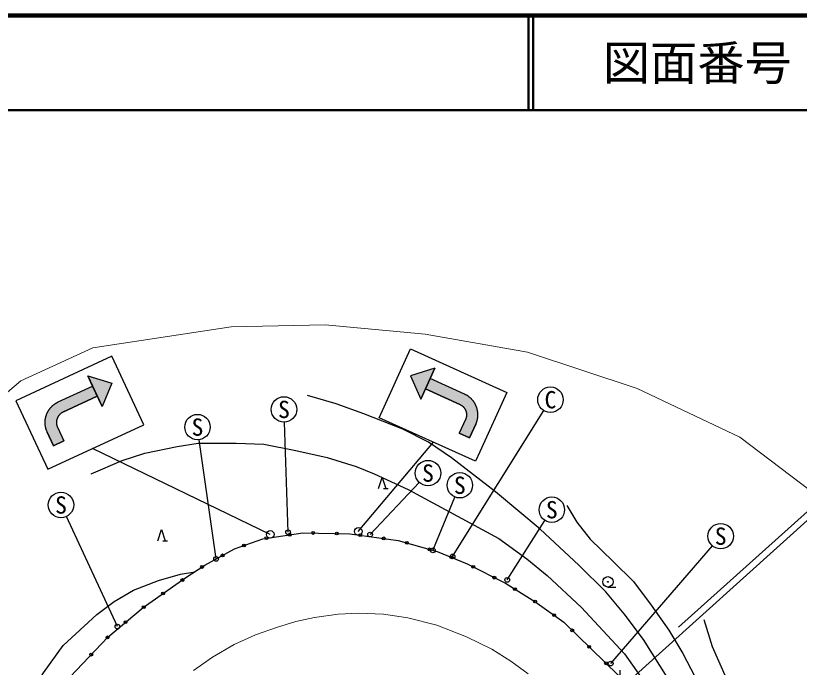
# Model space of a CAD drawing. Units: millimetres, scale not verified. Extents: x 16282 to 680000, y 20000 to 380000.
# Drawn here: x 454455 to 537421, y 310944 to 380000 of the extents above; entities that cross this region are included whole.
import ezdxf
from ezdxf.enums import TextEntityAlignment as Align

# ---------------------------------------------------------------- set-up
doc = ezdxf.new("R2010")
doc.units = ezdxf.units.MM
doc.header["$LTSCALE"] = 1000
doc.linetypes.add('CHAIN', pattern=[18.5, 12, -1.5, 3.5, -1.5])
for name, color, linetype, lineweight in [('M-BGD', 7, 'Continuous', 25), ('M-BGD-EXST', 7, 'Continuous', 25), ('M-BMK', 2, 'CHAIN', 13), ('M-STR-HTXT', 7, 'Continuous', 13), ('M-STR-STRC', 7, 'Continuous', 25), ('M-TTL', 2, 'Continuous', 140), ('M-TTL-LINE', 7, 'Continuous', 50)]:
    doc.layers.add(name, color=color, linetype=linetype, lineweight=lineweight)
doc.layers.add('M-TTL-TXT', color=7, linetype='Continuous')
doc.styles.add('ＭＳ ゴシック', font='')
doc.styles.get('ＭＳ ゴシック').set_extended_font_data('MS Gothic')

msp = doc.modelspace()

# ---------------------------------------------------------------- hatches: boundary and pattern name
at = {"layer": 'M-STR-STRC'}
for points in [[(464653, 341050), (462081, 341840), (462587, 340751), (463092, 339663), (463598, 338575)], [(498337, 341545), (498833, 342637), (496268, 341824), (497346, 339359), (497842, 340452)], [(501676, 338691), (501710, 338667), (501743, 338641), (501775, 338614), (501806, 338586), (501836, 338557), (501866, 338527), (501894, 338496), (501921, 338464), (501946, 338431), (501971, 338397), (501995, 338362), (502017, 338327), (502038, 338291), (502058, 338254), (502076, 338216), (502093, 338178), (502109, 338139), (502123, 338100), (502136, 338060), (502148, 338020), (502158, 337979), (502167, 337938), (502174, 337897), (502180, 337855), (502185, 337814), (502188, 337772), (502189, 337730), (502189, 337688), (502188, 337646), (502185, 337605), (502181, 337563), (502175, 337521), (502168, 337480), (502159, 337439), (502149, 337398), (502138, 337358), (502125, 337318), (502111, 337279), (502095, 337240), (502082, 337211), (501422, 335754), (502514, 335259), (503175, 336716), (503192, 336754), (503208, 336793), (503224, 336832), (503239, 336871), (503253, 336910), (503267, 336950), (503280, 336990), (503292, 337030), (503303, 337070), (503314, 337110), (503324, 337151), (503333, 337192), (503342, 337233), (503350, 337274), (503357, 337315), (503364, 337357), (503369, 337398), (503374, 337440), (503379, 337481), (503382, 337523), (503385, 337565), (503387, 337607), (503389, 337649), (503389, 337691), (503389, 337732), (503388, 337774), (503387, 337816), (503385, 337858), (503382, 337900), (503378, 337941), (503373, 337983), (503368, 338025), (503362, 338066), (503356, 338108), (503348, 338149), (503340, 338190), (503331, 338231), (503322, 338272), (503312, 338312), (503301, 338353), (503289, 338393), (503277, 338433), (503264, 338473), (503250, 338512), (503236, 338552), (503221, 338591), (503205, 338630), (503188, 338668), (503171, 338706), (503154, 338744), (503135, 338782), (503116, 338819), (503096, 338856), (503076, 338893), (503055, 338929), (503033, 338965), (503011, 339000), (502988, 339035), (502965, 339070), (502941, 339104), (502916, 339138), (502891, 339172), (502865, 339204), (502838, 339237), (502811, 339269), (502784, 339301), (502756, 339332), (502727, 339362), (502698, 339392), (502668, 339422), (502638, 339451), (502607, 339479), (502576, 339507), (502545, 339535), (502512, 339562), (502480, 339588), (502447, 339614), (502413, 339639), (502379, 339663), (502345, 339687), (502310, 339711), (502275, 339733), (502239, 339756), (502203, 339777), (502167, 339798), (502131, 339818), (502093, 339838), (502056, 339857), (502018, 339875), (501980, 339893), (498337, 341545), (497842, 340452), (501498, 338794), (501532, 338777), (501569, 338758), (501606, 338737), (501641, 338715)], [(463092, 339663), (462587, 340751), (458959, 339066), (458921, 339048), (458884, 339029), (458847, 339010), (458810, 338990), (458773, 338970), (458737, 338948), (458701, 338926), (458666, 338904), (458631, 338881), (458597, 338857), (458562, 338833), (458529, 338808), (458495, 338783), (458463, 338757), (458430, 338730), (458398, 338703), (458367, 338675), (458336, 338647), (458306, 338618), (458276, 338589), (458246, 338559), (458217, 338529), (458189, 338498), (458161, 338466), (458134, 338435), (458107, 338402), (458081, 338370), (458056, 338336), (458031, 338303), (458006, 338269), (457983, 338234), (457959, 338199), (457937, 338164), (457915, 338128), (457894, 338092), (457873, 338056), (457853, 338019), (457834, 337982), (457815, 337944), (457797, 337907), (457779, 337869), (457763, 337830), (457746, 337791), (457731, 337753), (457716, 337713), (457702, 337674), (457689, 337634), (457676, 337594), (457664, 337554), (457653, 337514), (457643, 337473), (457633, 337432), (457624, 337392), (457615, 337351), (457607, 337309), (457601, 337268), (457594, 337227), (457589, 337185), (457584, 337144), (457580, 337102), (457577, 337060), (457574, 337018), (457572, 336976), (457571, 336935), (457570, 336893), (457571, 336851), (457572, 336809), (457574, 336767), (457576, 336725), (457579, 336683), (457583, 336642), (457588, 336600), (457593, 336559), (457600, 336517), (457606, 336476), (457614, 336435), (457622, 336394), (457631, 336353), (457641, 336312), (457651, 336271), (457663, 336231), (457674, 336191), (457687, 336151), (457700, 336111), (457714, 336072), (457729, 336032), (457744, 335993), (457760, 335955), (457777, 335916), (457794, 335878), (458468, 334427), (459556, 334933), (458876, 336396), (458861, 336432), (458846, 336471), (458832, 336510), (458819, 336550), (458808, 336591), (458798, 336631), (458790, 336672), (458783, 336714), (458778, 336755), (458774, 336797), (458771, 336839), (458770, 336881), (458771, 336922), (458773, 336964), (458776, 337006), (458781, 337048), (458787, 337089), (458795, 337130), (458804, 337171), (458814, 337212), (458826, 337252), (458840, 337292), (458854, 337331), (458871, 337369), (458888, 337408), (458907, 337445), (458927, 337482), (458948, 337518), (458971, 337553), (458994, 337588), (459019, 337621), (459045, 337654), (459073, 337686), (459101, 337717), (459130, 337747), (459161, 337775), (459192, 337803), (459225, 337830), (459258, 337855), (459292, 337879), (459327, 337902), (459363, 337924), (459399, 337945), (459436, 337964), (459465, 337978)]]:
    msp.add_hatch(color=256, dxfattribs=at).paths.add_polyline_path(points)

# ---------------------------------------------------------------- linework, layer by layer
at = {"layer": 'M-BGD'}
for p, q in [((493385, 329885), (493887, 329885)), ((470022, 324358), (470524, 324358)), ((517157, 319456), (518007, 319456))]:
    msp.add_line(p, q, dxfattribs=at)
for points in [[(543442, 282015), (533504, 295494), (531308, 297717), (529374, 300637), (526953, 304193), (523609, 309633), (520925, 313890), (518868, 316632), (516944, 318944), (514076, 321773), (509982, 325580), (505240, 329538), (500598, 333144), (498175, 334817), (495432, 336176), (491311, 337811), (488377, 338866), (485335, 339760)], [(462440, 331433), (465720, 332872), (468120, 333639), (471548, 334340), (473785, 334716), (477785, 334683), (480714, 334588), (484110, 333935), (487447, 333172), (490493, 332222), (492394, 331466), (496006, 329806), (505604, 324588), (508568, 322448), (510732, 320674), (514353, 317271), (518914, 312382), (522979, 306632), (526393, 301606), (530277, 296024)], [(492860, 329885), (493249, 331073), (493637, 329885)], [(512803, 328085), (513883, 326311), (515272, 324529), (517710, 322168), (519854, 320054), (521742, 317541), (523601, 314882), (525080, 312409), (528447, 305993), (531354, 300746), (533114, 298405), (536527, 294520), (539626, 290811), (541724, 287598), (544362, 283133)], [(469498, 324358), (469886, 325546), (470274, 324358)], [(453113, 299193), (455188, 303651), (457033, 306439), (460233, 309924), (464195, 314135), (467965, 317297), (472361, 320377), (474498, 321783), (477630, 323512), (480628, 324570), (484847, 325206), (489831, 325108), (494956, 324393), (499073, 323217), (502265, 321915), (506318, 319847), (509423, 317938), (512497, 315728), (518242, 310120), (518462, 310155), (518450, 310648)], [(444046, 274439), (444717, 278802), (445626, 282305), (446783, 285920), (448376, 291164), (450245, 296505), (452534, 301783), (454365, 305592), (457418, 310380), (459485, 313276), (463065, 316527), (464880, 317907), (466935, 319107), (469592, 320146), (471894, 320803), (473429, 321080)], [(546574, 285820), (542308, 291921), (540315, 294274), (538645, 296114), (535760, 298505), (533965, 300235), (533180, 301312), (532074, 303660), (530529, 307909), (528211, 313118), (527346, 315992)]]:
    msp.add_lwpolyline(points, dxfattribs=at)
for centre, radius in [((485952, 325184), 150), ((488452, 325135), 150), ((480996, 324625), 150), ((483468, 324998), 150), ((490941, 324953), 150), ((493417, 324608), 150), ((478621, 323862), 150), ((495866, 324133), 150), ((498269, 323446), 150), ((476362, 322812), 150), ((500614, 322588), 150), ((474188, 321580), 150), ((502904, 321589), 150), ((472104, 320198), 150), ((505131, 320453), 150), ((517157, 320006), 550), ((517157, 320006), 50), ((470057, 318763), 150), ((507312, 319236), 150), ((509441, 317925), 150), ((468010, 317328), 150), ((511471, 316466), 150), ((466091, 315726), 150), ((513382, 314865), 150), ((464178, 314117), 150), ((515171, 313118), 150), ((462465, 312296), 150), ((516960, 311372), 150)]:
    msp.add_circle(centre, radius, dxfattribs=at)
at = {"layer": 'M-BGD-EXST'}
for p, q in [((500715, 322699), (510357, 338157)), ((483301, 325259), (482905, 336924)), ((475674, 322432), (473893, 335065)), ((491978, 325019), (497181, 330546)), ((498632, 323343), (500963, 328992)), ((465233, 315261), (459820, 326925)), ((506492, 320215), (510494, 326507)), ((517448, 311349), (528213, 323822))]:
    msp.add_line(p, q, dxfattribs=at)
for centre, radius in [((511072, 339303), 1350), ((482859, 338274), 1350), ((473705, 336402), 1350), ((498107, 331529), 1350), ((501478, 330240), 1350), ((459252, 328149), 1350), ((511219, 327646), 1350), ((529095, 324844), 1350), ((483301, 325259), 250), ((491978, 325019), 250), ((498632, 323343), 250), ((500715, 322699), 250), ((475674, 322432), 250), ((506492, 320215), 250), ((465233, 315261), 250), ((517448, 311349), 250)]:
    msp.add_circle(centre, radius, dxfattribs=at)
at = {"layer": 'M-BMK'}
msp.add_lwpolyline([(473282, 310595), (475297, 312006), (477586, 313372), (479834, 314380), (482058, 315182), (484123, 315804), (486092, 316243), (488601, 316573), (490803, 316671), (493411, 316574), (495974, 316193), (499041, 315417), (502198, 314173), (504850, 312860), (506871, 311584), (508698, 310266)], dxfattribs=at)
at = {"layer": 'M-STR-HTXT'}
for p, q in [((524624, 315217), (540433, 329417)), ((519034, 309150), (541350, 329332))]:
    msp.add_line(p, q, dxfattribs=at)
msp.add_lwpolyline([(539731, 328786), (531137, 335346), (520245, 340484), (508652, 344358), (497808, 346241), (487218, 347236), (477257, 347021), (462621, 344789), (454987, 341296), (447181, 334679), (440535, 326770), (428732, 308634), (425097, 301558), (417160, 295740), (409148, 294040), (400417, 295098), (333391, 325994), (313518, 333263), (300963, 337100), (283977, 339820), (255771, 343764)], dxfattribs=at)
at = {"layer": 'M-STR-STRC'}
for p, q in [((492945, 337401), (496249, 344687)), ((496249, 344687), (506449, 340062)), ((464646, 343914), (454489, 339194)), ((468017, 336659), (464646, 343914)), ((462081, 341840), (463598, 338575)), ((462081, 341840), (464653, 341050)), ((498833, 342637), (496268, 341824)), ((496268, 341824), (497346, 339359)), ((498833, 342637), (497346, 339359)), ((464653, 341050), (463598, 338575)), ((501980, 339893), (498337, 341545)), ((458959, 339066), (462587, 340751)), ((501485, 338800), (497842, 340452)), ((459465, 337978), (463092, 339663)), ((506449, 340062), (503605, 333789)), ((454489, 339194), (457860, 331939)), ((503146, 332776), (492945, 337401)), ((502082, 337211), (501422, 335754)), ((457860, 331939), (468017, 336659)), ((458882, 336384), (459556, 334933)), ((503175, 336716), (502514, 335259)), ((457794, 335878), (458468, 334427)), ((502514, 335259), (501422, 335754)), ((458468, 334427), (459556, 334933)), ((490726, 325355), (498701, 334792)), ((481411, 325031), (462601, 334142)), ((503603, 333784), (503146, 332776))]:
    msp.add_line(p, q, dxfattribs=at)
for points in [[(462587, 340751), (462081, 341840), (464653, 341050), (463598, 338575)], [(498337, 341545), (498833, 342637), (496268, 341824), (497346, 339359)], [(501980, 339893), (498337, 341545), (497842, 340452), (501485, 338800), (501504, 338791), (501523, 338782), (501541, 338772), (501560, 338763), (501578, 338752), (501596, 338742), (501614, 338731), (501632, 338720), (501650, 338709), (501667, 338697), (501684, 338685), (501701, 338673), (501718, 338660), (501735, 338647), (501751, 338634), (501767, 338621), (501783, 338607), (501798, 338593), (501814, 338579), (501829, 338564), (501844, 338550), (501858, 338535), (501873, 338519), (501887, 338504), (501900, 338488), (501914, 338472), (501927, 338456), (501940, 338439), (501953, 338423), (501965, 338406), (501977, 338388), (501989, 338371), (502000, 338354), (502011, 338336), (502022, 338318), (502033, 338300), (502043, 338281), (502053, 338263), (502062, 338244), (502071, 338226), (502080, 338207), (502089, 338187), (502097, 338168), (502105, 338149), (502113, 338129), (502120, 338110), (502127, 338090), (502133, 338070), (502139, 338050), (502145, 338030), (502151, 338010), (502156, 337989), (502160, 337969), (502165, 337948), (502169, 337928), (502173, 337907), (502176, 337887), (502179, 337866), (502181, 337845), (502184, 337824), (502185, 337803), (502187, 337782), (502188, 337762), (502189, 337741), (502189, 337720), (502189, 337699), (502189, 337678), (502188, 337657), (502187, 337636), (502186, 337615), (502184, 337594), (502182, 337573), (502179, 337553), (502177, 337532), (502173, 337511), (502170, 337490), (502166, 337470), (502161, 337449), (502157, 337429), (502152, 337409), (502146, 337388), (502141, 337368), (502134, 337348), (502128, 337328), (502121, 337308), (502114, 337289), (502107, 337269), (502099, 337250), (502091, 337230), (502082, 337211), (501422, 335754), (502514, 335259), (503175, 336716), (503192, 336754), (503208, 336793), (503224, 336832), (503239, 336871), (503253, 336910), (503267, 336950), (503280, 336990), (503292, 337030), (503303, 337070), (503314, 337110), (503324, 337151), (503333, 337192), (503342, 337233), (503350, 337274), (503357, 337315), (503364, 337357), (503369, 337398), (503374, 337440), (503379, 337481), (503382, 337523), (503385, 337565), (503387, 337607), (503389, 337649), (503389, 337691), (503389, 337732), (503388, 337774), (503387, 337816), (503385, 337858), (503382, 337900), (503378, 337941), (503373, 337983), (503368, 338025), (503362, 338066), (503356, 338108), (503348, 338149), (503340, 338190), (503331, 338231), (503322, 338272), (503312, 338312), (503301, 338353), (503289, 338393), (503277, 338433), (503264, 338473), (503250, 338512), (503236, 338552), (503221, 338591), (503205, 338630), (503188, 338668), (503171, 338706), (503154, 338744), (503135, 338782), (503116, 338819), (503096, 338856), (503076, 338893), (503055, 338929), (503033, 338965), (503011, 339000), (502988, 339035), (502965, 339070), (502941, 339104), (502916, 339138), (502891, 339172), (502865, 339204), (502838, 339237), (502811, 339269), (502784, 339301), (502756, 339332), (502727, 339362), (502698, 339392), (502668, 339422), (502638, 339451), (502607, 339479), (502576, 339507), (502545, 339535), (502512, 339562), (502480, 339588), (502447, 339614), (502413, 339639), (502379, 339663), (502345, 339687), (502310, 339711), (502275, 339733), (502239, 339756), (502203, 339777), (502167, 339798), (502131, 339818), (502093, 339838), (502056, 339857), (502018, 339875)], [(458959, 339066), (462587, 340751), (463092, 339663), (459465, 337978), (459446, 337969), (459427, 337959), (459409, 337950), (459390, 337940), (459372, 337929), (459354, 337919), (459336, 337908), (459318, 337897), (459301, 337885), (459284, 337873), (459266, 337861), (459250, 337849), (459233, 337836), (459217, 337823), (459200, 337810), (459184, 337796), (459169, 337782), (459153, 337768), (459138, 337754), (459123, 337739), (459108, 337724), (459094, 337709), (459080, 337694), (459066, 337678), (459052, 337662), (459039, 337646), (459026, 337629), (459013, 337613), (459001, 337596), (458988, 337579), (458977, 337562), (458965, 337544), (458954, 337527), (458943, 337509), (458932, 337491), (458922, 337473), (458912, 337454), (458902, 337436), (458893, 337417), (458884, 337398), (458875, 337379), (458866, 337360), (458858, 337340), (458851, 337321), (458843, 337301), (458836, 337282), (458830, 337262), (458823, 337242), (458817, 337222), (458812, 337202), (458807, 337181), (458802, 337161), (458797, 337141), (458793, 337120), (458789, 337099), (458785, 337079), (458782, 337058), (458780, 337037), (458777, 337016), (458775, 336996), (458774, 336975), (458772, 336954), (458771, 336933), (458771, 336912), (458770, 336891), (458771, 336870), (458771, 336849), (458772, 336828), (458773, 336807), (458775, 336786), (458777, 336766), (458779, 336745), (458782, 336724), (458785, 336703), (458788, 336683), (458792, 336662), (458796, 336642), (458801, 336621), (458806, 336601), (458811, 336580), (458817, 336560), (458822, 336540), (458829, 336520), (458835, 336500), (458842, 336481), (458850, 336461), (458857, 336441), (458865, 336422), (458874, 336403), (458882, 336384), (459556, 334933), (458468, 334427), (457794, 335878), (457777, 335916), (457760, 335955), (457744, 335993), (457729, 336032), (457714, 336072), (457700, 336111), (457687, 336151), (457674, 336191), (457663, 336231), (457651, 336271), (457641, 336312), (457631, 336353), (457622, 336394), (457614, 336435), (457606, 336476), (457600, 336517), (457593, 336559), (457588, 336600), (457583, 336642), (457579, 336683), (457576, 336725), (457574, 336767), (457572, 336809), (457571, 336851), (457570, 336893), (457571, 336935), (457572, 336976), (457574, 337018), (457577, 337060), (457580, 337102), (457584, 337144), (457589, 337185), (457594, 337227), (457601, 337268), (457607, 337309), (457615, 337351), (457624, 337392), (457633, 337432), (457643, 337473), (457653, 337514), (457664, 337554), (457676, 337594), (457689, 337634), (457702, 337674), (457716, 337713), (457731, 337753), (457746, 337791), (457763, 337830), (457779, 337869), (457797, 337907), (457815, 337944), (457834, 337982), (457853, 338019), (457873, 338056), (457894, 338092), (457915, 338128), (457937, 338164), (457959, 338199), (457983, 338234), (458006, 338269), (458031, 338303), (458056, 338336), (458081, 338370), (458107, 338402), (458134, 338435), (458161, 338466), (458189, 338498), (458217, 338529), (458246, 338559), (458276, 338589), (458306, 338618), (458336, 338647), (458367, 338675), (458398, 338703), (458430, 338730), (458463, 338757), (458495, 338783), (458529, 338808), (458562, 338833), (458597, 338857), (458631, 338881), (458666, 338904), (458701, 338926), (458737, 338948), (458773, 338970), (458810, 338990), (458847, 339010), (458884, 339029), (458921, 339048)]]:
    msp.add_lwpolyline(points, close=True, dxfattribs=at)
for centre in [(481411, 325031), (490726, 325355)]:
    msp.add_circle(centre, 400, dxfattribs=at)
at = {"layer": 'M-TTL'}
msp.add_line((680000, 380000), (40000, 380000), dxfattribs=at)
at = {"layer": 'M-TTL-LINE'}
for p, q in [((508747, 380000), (508747, 370000)), ((509247, 380000), (509247, 370000)), ((40000, 370000), (680000, 370000))]:
    msp.add_line(p, q, dxfattribs=at)

# ---------------------------------------------------------------- texts
at = {"layer": 'M-BGD-EXST', "style": 'ＭＳ ゴシック'}
for s, p in [('C', (511072, 339303)), ('S', (482859, 338274)), ('S', (473705, 336402)), ('S', (498107, 331529)), ('S', (501478, 330240)), ('S', (459252, 328149)), ('S', (511219, 327646)), ('S', (529095, 324844))]:
    msp.add_text(s, height=1833, dxfattribs=at).set_placement(p, align=Align.MIDDLE_CENTER)
at = {"layer": 'M-TTL-TXT', "style": 'ＭＳ ゴシック'}
msp.add_text('図面番号', height=3666, dxfattribs=at).set_placement((526622, 375000), align=Align.MIDDLE_CENTER)

doc.saveas('drawing.dxf')
